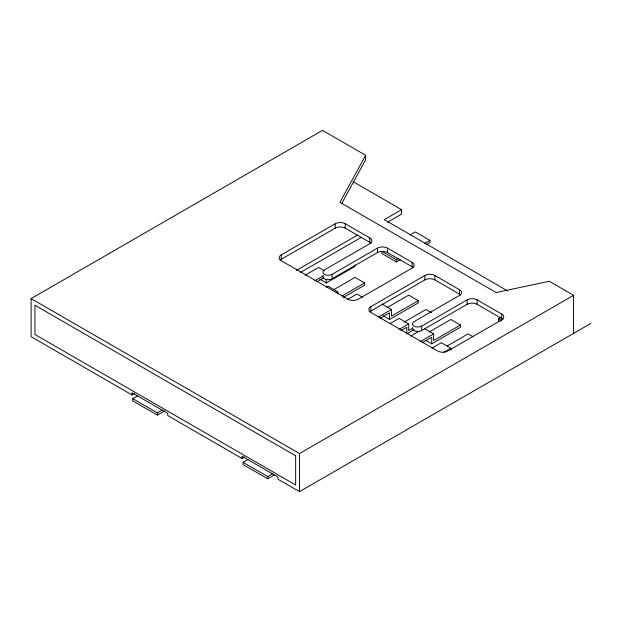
<?xml version="1.0" encoding="UTF-8"?>
<svg xmlns="http://www.w3.org/2000/svg" width="622" height="622" viewBox="0 0 622 622"><rect width="100%" height="100%" fill="white"/><g stroke="black" fill="none" stroke-linecap="round" stroke-linejoin="round"><path stroke-width="0.93" d="M134.476 393.446L131.95 394.908L31.1 336.681L31.1 298.607L322.499 130.363L365.65 155.275L339.946 202.352L496.169 292.55L549.249 281.276L573.577 295.326L573.577 333.4M341.781 203.417L365.65 159.706L365.65 155.275M281.198 254.911L335.227 223.718A7.06 4.074 0 0 1 345.21 223.718L369.826 237.938A7.06 4.074 0 0 1 369.826 243.7L324.42 269.917A5.419 3.133 0 0 0 324.42 274.341A5.419 3.133 0 0 0 332.086 274.341L377.5 248.124A7.06 4.074 0 0 1 387.483 248.124L412.098 262.344A7.06 4.074 0 0 1 412.098 268.105L358.07 299.299A7.06 4.074 0 0 1 348.087 299.299L281.198 260.68A7.06 4.074 0 0 1 281.198 254.911L281.198 259.343A7.06 4.074 0 0 0 280.071 260.183M281.198 259.343L335.227 228.15A7.06 4.074 0 0 1 345.21 228.15L369.826 242.362A7.06 4.074 0 0 1 370.953 243.21M296.391 270.399L357.689 235.007M387.553 222.194L401.579 214.092L401.579 209.668L384.256 219.667L507.63 290.902M300.589 272.397L361.048 237.495M305.161 275.219L318.604 267.452L324.194 270.687M314.748 280.747L323.145 275.904M317.049 281.634L323.759 277.762M323.02 275.748A5.419 3.133 0 0 0 325.539 279.27A5.419 3.133 0 0 0 332.086 278.773L377.5 252.555A7.06 4.074 0 0 1 387.483 252.555L412.098 266.768A7.06 4.074 0 0 1 413.226 267.615M319.879 279.262L326.27 282.948L355.03 266.348L355.03 264.871M409.984 234.984L415.302 231.913L429.934 240.356L429.934 242.572L426.132 244.765M164.706 410.847L157.374 415.084L132.743 400.856L132.743 398.648L137.625 395.825M326.511 287.24L328.191 286.275L337.777 291.804L337.777 293.701M334.061 289.525L355.03 277.42L364.616 282.948L364.616 285.164L343.251 297.495M336.098 292.775L337.777 291.804M400.203 259.732L396.408 261.924L381.784 253.481L381.784 251.265L396.408 259.716L398.686 258.394M424.616 243.427L429.934 240.356M341.968 296.025L364.616 282.948M347.706 299.353L356.942 294.019L362.54 297.246M132.743 398.648L157.374 412.868L162.264 410.046M370.836 306.662L424.865 275.468A7.06 4.074 0 0 1 434.848 275.468L459.464 289.689A7.06 4.074 0 0 1 459.464 295.45L414.058 321.667A5.419 3.133 0 0 0 414.058 326.091A5.419 3.133 0 0 0 421.724 326.091L467.138 299.874A7.06 4.074 0 0 1 477.121 299.874L501.736 314.094A7.06 4.074 0 0 1 501.736 319.856L447.708 351.049A7.06 4.074 0 0 1 437.725 351.049L370.836 312.431A7.06 4.074 0 0 1 370.836 306.662L370.836 311.093A7.06 4.074 0 0 0 369.709 311.933M370.836 311.093L424.865 279.9A7.06 4.074 0 0 1 434.848 279.9L459.464 294.113A7.06 4.074 0 0 1 460.591 294.96M386.9 307.719L408.708 295.123L418.295 300.659L418.295 302.875L389.535 319.475L383.144 315.789M378.852 316.792L391.456 309.515L391.456 316.155L418.295 300.659M380.314 318.161L389.535 312.835L389.535 319.475M389.877 323.704L399.122 318.371L408.708 323.906L408.708 330.546L412.899 328.121M404.152 322.103L425.961 309.515L431.551 312.742M399.464 329.24L408.708 323.906M400.918 330.616L406.788 327.226L406.788 333.866L414.182 329.598M410.598 336.09L419.003 331.246M412.65 327.499A5.419 3.133 0 0 0 415.177 331.021A5.419 3.133 0 0 0 421.724 330.523L467.138 304.306A7.06 4.074 0 0 1 477.121 304.306L501.736 318.518A7.06 4.074 0 0 1 502.864 319.366M429.079 332.07L450.888 319.475L460.467 325.011L460.467 327.226L431.715 343.826L426.124 340.599M420.184 341.626L433.627 333.866L433.627 340.506L460.467 325.011M422.486 342.512L431.715 337.186L431.715 343.826M432.057 348.056L441.301 342.722L450.888 348.258L450.888 350.155M131.95 394.908L131.95 392.692L167.746 413.358L167.746 415.566L242.059 458.476L244.586 457.014M274.209 475.014L267.693 478.769L243.062 464.548L243.062 462.333L247.945 459.51M447.171 345.972L468.141 333.866L472.93 336.634M500.096 321.792L498.471 320.851L498.471 318.643L500.749 317.321M444.162 352.138L450.888 348.258M31.1 298.607L299.501 453.562L573.577 295.326M243.062 462.333L267.693 476.561L272.576 473.739M242.059 458.476L242.059 456.26L277.847 476.926L277.847 479.142L299.501 491.637L590.9 323.393M353.086 181.671L401.579 209.668M498.471 318.643L501.721 320.517M381.869 303.979L391.456 309.515M424.842 328.789L433.627 333.866M501.736 314.094L501.736 318.518M477.121 299.874L477.121 304.306M467.138 299.874L467.138 304.306M459.464 289.689L459.464 294.113M434.848 275.468L434.848 279.9M424.865 275.468L424.865 279.9M421.724 326.091L421.724 330.523M412.098 262.344L412.098 266.768M396.408 259.716L396.408 261.924M387.483 248.124L387.483 252.555M377.5 248.124L377.5 252.555M369.826 237.938L369.826 242.362M345.21 223.718L345.21 228.15M335.227 223.718L335.227 228.15M332.086 274.341L332.086 278.773M326.27 279.154L326.27 282.948M299.501 453.562L299.501 491.637M267.693 476.561L267.693 478.769M157.374 412.868L157.374 415.084M295.66 455.778L34.933 305.247L34.933 334.465L295.66 484.997L295.66 455.778"/></g></svg>
